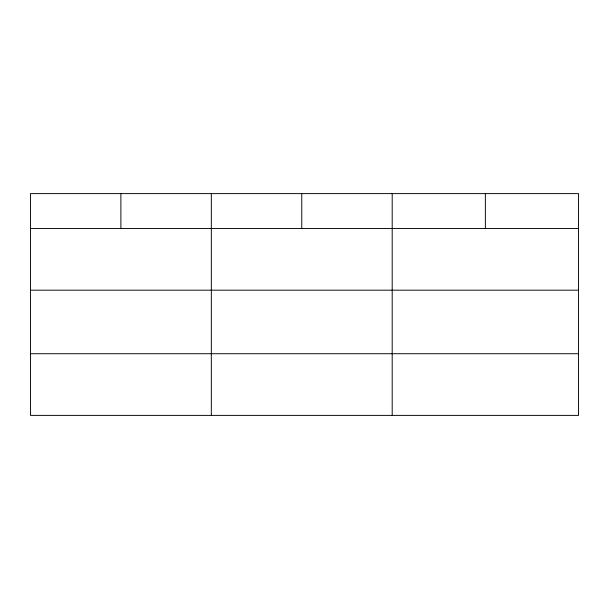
<?xml version="1.0" encoding="UTF-8"?>
<svg xmlns="http://www.w3.org/2000/svg" width="609" height="609" viewBox="0 0 609 609"><rect width="100%" height="100%" fill="white"/><g stroke="black" fill="none" stroke-linecap="round" stroke-linejoin="round"><path stroke-width="0.91" d="M578.55 290.181L578.55 193.609L30.45 193.609L30.45 415.391L578.55 415.391L578.55 290.181L30.45 290.181M30.45 228.512L578.55 228.512M30.45 353.722L578.55 353.722M485.373 193.609L485.373 228.512M392.196 193.609L392.196 415.391M301.76 193.609L301.76 228.512M211.323 193.609L211.323 415.391M120.887 193.609L120.887 228.512"/></g></svg>
